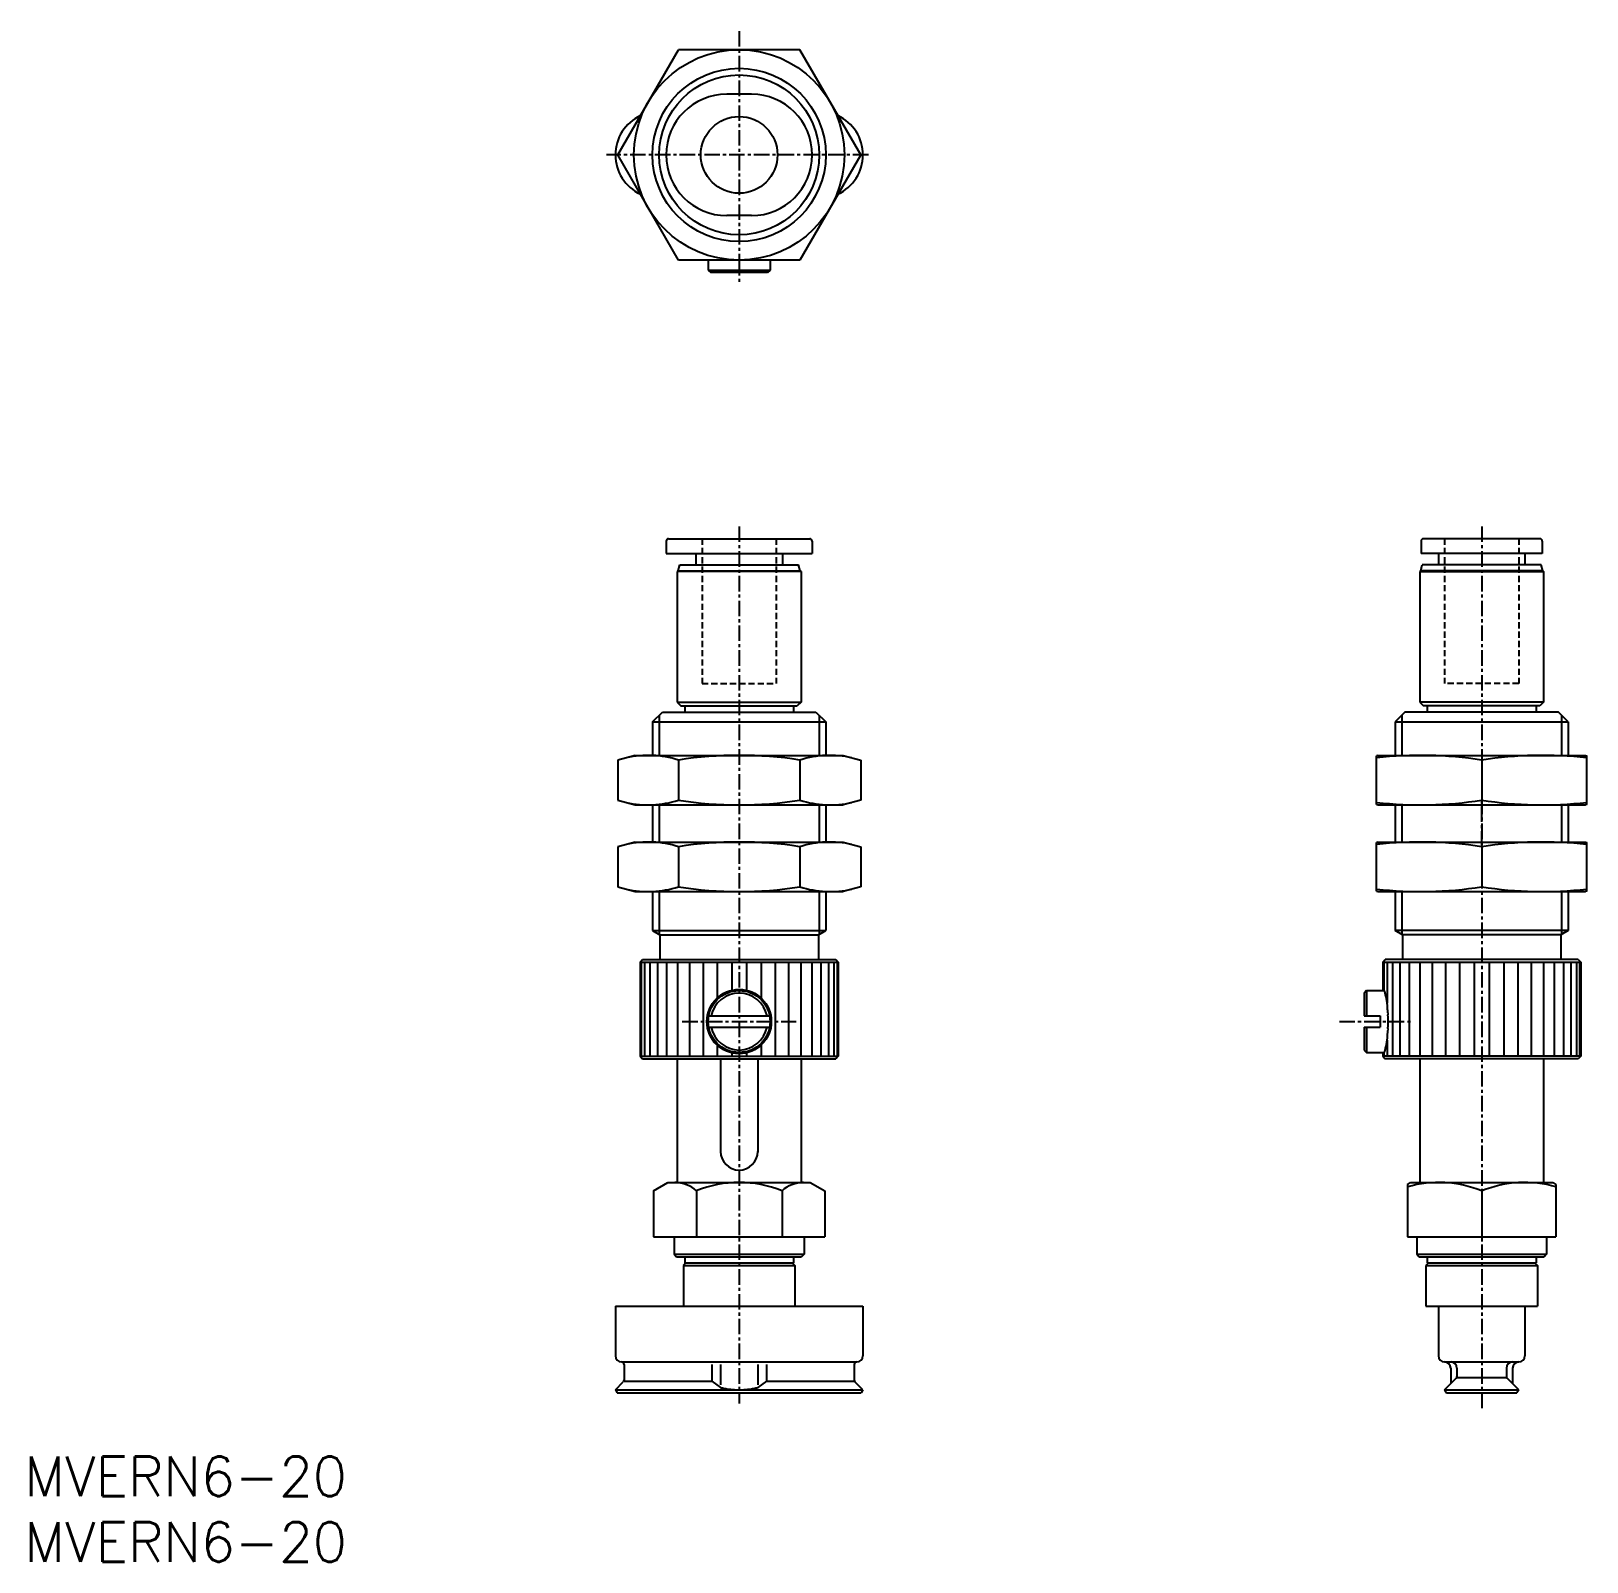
# Model space of a CAD drawing. Extents: x -21 to 104, y -13 to 111.
import ezdxf

# ---------------------------------------------------------------- set-up
doc = ezdxf.new("R2010")
doc.units = 0
doc.header["$MEASUREMENT"] = 0
doc.linetypes.add('CENTER', pattern=[2, 1.25, -0.25, 0.25, -0.25])
doc.linetypes.add('DASHED', pattern=[0.75, 0.5, -0.25])
doc.layers.get('0').update_dxf_attribs({"linetype": 'CONTINUOUS'})
doc.layers.add('CENTER', color=1, linetype='CENTER')
doc.styles.get("Standard").update_dxf_attribs({"font": 'txt.shx'})

msp = doc.modelspace()

# ---------------------------------------------------------------- linework, layer by layer
at = {"color": 7, "linetype": 'Continuous'}
for p, q in [((26.02, 101), (30.92, 109.5)), ((40.74, 109.5), (30.92, 109.5)), ((45.65, 101), (40.74, 109.5)), ((36.83, 105.9), (34.83, 105.9)), ((30.92, 92.5), (26.02, 101)), ((45.65, 101), (40.74, 92.5)), ((36.83, 96.1), (34.83, 96.1)), ((40.74, 92.5), (30.92, 92.5)), ((33.33, 92.5), (33.33, 91.7)), ((38.33, 92.5), (38.33, 91.7)), ((33.33, 91.7), (38.33, 91.7)), ((33.33, 91.7), (33.53, 91.5)), ((38.13, 91.5), (33.53, 91.5)), ((38.33, 91.7), (38.13, 91.5)), ((29.93, 69.8), (29.93, 68.8)), ((30.13, 70), (41.53, 70)), ((41.73, 69.8), (41.73, 68.8)), ((90.93, 69.8), (90.93, 68.8)), ((100.53, 70), (91.13, 70)), ((100.73, 69.8), (100.73, 68.8)), ((29.93, 68.8), (41.73, 68.8)), ((30.9, 67.4), (31.03, 67.9)), ((31.03, 67.9), (40.63, 67.9)), ((32.33, 68.8), (32.33, 67.9)), ((39.33, 68.8), (39.33, 67.9)), ((40.77, 67.4), (40.63, 67.9)), ((90.9, 67.4), (91.03, 67.9)), ((100.73, 68.8), (90.93, 68.8)), ((100.63, 67.9), (91.03, 67.9)), ((92.33, 68.8), (92.33, 67.9)), ((99.33, 68.8), (99.33, 67.9)), ((100.77, 67.4), (100.63, 67.9)), ((30.9, 67.4), (30.83, 67.36)), ((40.83, 67.36), (30.83, 67.36)), ((30.83, 67.36), (30.83, 56.8)), ((30.9, 67.4), (40.77, 67.4)), ((40.77, 67.4), (40.83, 67.36)), ((40.83, 67.36), (40.83, 56.8)), ((90.9, 67.4), (90.83, 67.36)), ((90.83, 67.36), (100.83, 67.36)), ((90.83, 67.36), (90.83, 56.8)), ((100.77, 67.4), (90.9, 67.4)), ((100.77, 67.4), (100.83, 67.36)), ((100.83, 67.36), (100.83, 56.8)), ((30.83, 56.8), (40.83, 56.8)), ((30.83, 56.8), (31.13, 56.5)), ((40.83, 56.8), (40.53, 56.5)), ((100.83, 56.8), (90.83, 56.8)), ((90.83, 56.8), (91.13, 56.5)), ((100.83, 56.8), (100.53, 56.5)), ((28.83, 55.2), (29.63, 56)), ((29.63, 56), (42.03, 56)), ((31.13, 56.5), (40.53, 56.5)), ((31.43, 56.5), (31.43, 56)), ((40.23, 56.5), (40.23, 56)), ((42.03, 56), (42.83, 55.2)), ((89.63, 56), (88.83, 55.2)), ((102.03, 56), (89.63, 56)), ((100.53, 56.5), (91.13, 56.5)), ((91.43, 56.5), (91.43, 56)), ((100.23, 56.5), (100.23, 56)), ((102.83, 55.2), (102.03, 56)), ((28.83, 55.2), (28.83, 52.5)), ((28.83, 55.2), (42.83, 55.2)), ((42.83, 55.2), (42.83, 52.5)), ((88.83, 55.2), (88.83, 52.5)), ((88.83, 55.2), (102.83, 55.2)), ((102.83, 55.2), (102.83, 52.5)), ((27.43, 52.5), (26.02, 52.12)), ((26.02, 52.12), (26.02, 48.88)), ((27.43, 52.5), (44.23, 52.5)), ((30.92, 52.12), (30.92, 48.88)), ((40.74, 52.12), (40.74, 48.88)), ((44.23, 52.5), (45.65, 52.12)), ((45.65, 52.12), (45.65, 48.88)), ((87.43, 52.5), (87.33, 52.47)), ((87.33, 48.52), (87.33, 52.47)), ((87.43, 52.5), (104.23, 52.5)), ((95.83, 52.12), (95.83, 48.88)), ((104.23, 52.5), (104.33, 52.47)), ((104.33, 48.52), (104.33, 52.47)), ((26.02, 48.88), (27.43, 48.5)), ((27.43, 48.5), (44.23, 48.5)), ((28.83, 48.5), (28.83, 45.5)), ((42.83, 48.5), (42.83, 45.5)), ((45.65, 48.88), (44.23, 48.5)), ((87.33, 48.52), (87.43, 48.5)), ((87.43, 48.5), (104.23, 48.5)), ((88.83, 48.5), (88.83, 45.5)), ((102.83, 48.5), (102.83, 45.5)), ((104.33, 48.52), (104.23, 48.5)), ((27.43, 45.5), (26.02, 45.12)), ((27.43, 45.5), (44.23, 45.5)), ((44.23, 45.5), (45.65, 45.12)), ((87.43, 45.5), (87.33, 45.47)), ((87.33, 41.52), (87.33, 45.47)), ((87.43, 45.5), (104.23, 45.5)), ((104.23, 45.5), (104.33, 45.47)), ((104.33, 41.52), (104.33, 45.47)), ((26.02, 45.12), (26.02, 41.88)), ((30.92, 45.12), (30.92, 41.88)), ((40.74, 45.12), (40.74, 41.88)), ((45.65, 45.12), (45.65, 41.88)), ((95.83, 45.12), (95.83, 41.88)), ((26.02, 41.88), (27.43, 41.5)), ((27.43, 41.5), (44.23, 41.5)), ((28.83, 41.5), (28.83, 38.34)), ((42.83, 41.5), (42.83, 38.34)), ((45.65, 41.88), (44.23, 41.5)), ((87.33, 41.52), (87.43, 41.5)), ((87.43, 41.5), (104.23, 41.5)), ((88.83, 41.5), (88.83, 38.34)), ((102.83, 41.5), (102.83, 38.34)), ((104.33, 41.52), (104.23, 41.5)), ((28.83, 38.34), (29.43, 38)), ((28.83, 38.34), (42.83, 38.34)), ((29.43, 38), (42.23, 38)), ((29.43, 38), (29.43, 36)), ((42.23, 38), (42.83, 38.34)), ((42.23, 38), (42.23, 36)), ((89.43, 38), (88.83, 38.34)), ((102.83, 38.34), (88.83, 38.34)), ((89.43, 38), (89.43, 36)), ((102.23, 38), (89.43, 38)), ((102.83, 38.34), (102.23, 38)), ((102.23, 38), (102.23, 36)), ((27.83, 35.8), (28.03, 36)), ((27.83, 35.8), (43.83, 35.8)), ((28.03, 36), (43.63, 36)), ((43.63, 36), (43.83, 35.8)), ((87.83, 35.8), (88.03, 36)), ((87.83, 35.8), (103.83, 35.8)), ((103.63, 36), (88.03, 36)), ((103.63, 36), (103.83, 35.8)), ((86.53, 33.5), (86.33, 33.3)), ((86.33, 33.3), (86.33, 31.45)), ((86.53, 33.5), (86.53, 31.45)), ((86.53, 33.5), (87.95, 33.5)), ((33.37, 31.45), (38.29, 31.45)), ((86.33, 31.45), (87.63, 31.45)), ((87.63, 31.45), (87.63, 30.55)), ((33.37, 30.55), (38.29, 30.55)), ((86.33, 30.55), (86.33, 28.7)), ((86.33, 30.55), (87.63, 30.55)), ((86.53, 30.55), (86.53, 28.5)), ((27.83, 28.2), (28.03, 28)), ((27.83, 28.2), (43.83, 28.2)), ((28.03, 28), (43.63, 28)), ((30.83, 28), (30.83, 18)), ((34.33, 28), (34.33, 20.45)), ((37.33, 28), (37.33, 20.45)), ((40.83, 28), (40.83, 18)), ((43.83, 28.2), (43.63, 28)), ((86.33, 28.7), (86.53, 28.5)), ((86.53, 28.5), (87.95, 28.5)), ((103.83, 28.2), (87.83, 28.2)), ((87.83, 28.2), (88.03, 28)), ((103.63, 28), (88.03, 28)), ((90.83, 28), (90.83, 18)), ((100.83, 28), (100.83, 18)), ((103.83, 28.2), (103.63, 28)), ((28.9, 17.32), (30.08, 18)), ((30.08, 18), (41.58, 18)), ((41.58, 18), (42.76, 17.32)), ((89.83, 17.85), (90.08, 18)), ((89.83, 17.85), (89.83, 13.6)), ((90.08, 18), (101.58, 18)), ((101.58, 18), (101.83, 17.85)), ((101.83, 17.85), (101.83, 13.6)), ((28.9, 17.32), (28.9, 13.6)), ((32.37, 17.32), (32.37, 13.6)), ((39.3, 17.32), (39.3, 13.6)), ((42.76, 17.32), (42.76, 13.6)), ((95.83, 17.32), (95.83, 13.6)), ((28.9, 13.6), (42.76, 13.6)), ((30.58, 13.6), (30.58, 12.2)), ((41.08, 13.6), (41.08, 12.2)), ((89.83, 13.6), (101.83, 13.6)), ((90.58, 13.6), (90.58, 12.2)), ((101.08, 13.6), (101.08, 12.2)), ((30.58, 12.2), (30.78, 12)), ((30.58, 12.2), (41.08, 12.2)), ((30.78, 12), (40.88, 12)), ((31.53, 11.5), (31.33, 11.3)), ((31.43, 12), (31.43, 11.5)), ((31.43, 11.5), (40.23, 11.5)), ((40.13, 11.5), (40.33, 11.3)), ((40.23, 12), (40.23, 11.5)), ((41.08, 12.2), (40.88, 12)), ((90.58, 12.2), (90.78, 12)), ((90.58, 12.2), (101.08, 12.2)), ((90.78, 12), (100.88, 12)), ((91.53, 11.5), (91.33, 11.3)), ((91.43, 12), (91.43, 11.5)), ((91.43, 11.5), (100.23, 11.5)), ((100.13, 11.5), (100.33, 11.3)), ((100.23, 12), (100.23, 11.5)), ((101.08, 12.2), (100.88, 12)), ((31.33, 11.3), (40.33, 11.3)), ((31.33, 11.3), (31.33, 8)), ((40.33, 11.3), (40.33, 8)), ((91.33, 11.3), (91.33, 8)), ((91.33, 11.3), (100.33, 11.3)), ((100.33, 11.3), (100.33, 8)), ((25.83, 8), (25.83, 4)), ((25.83, 8), (45.83, 8)), ((45.83, 8), (45.83, 4)), ((91.33, 8), (100.33, 8)), ((92.33, 8), (92.33, 4)), ((99.33, 8), (99.33, 4)), ((26.33, 3.5), (45.33, 3.5)), ((26.53, 3.3), (26.53, 2.04)), ((33.63, 3.3), (33.63, 1.96)), ((34.33, 3.3), (34.33, 1.65)), ((37.33, 3.3), (37.33, 1.65)), ((38.03, 3.3), (38.03, 1.96)), ((45.13, 3.3), (45.13, 2.04)), ((92.83, 3.5), (98.83, 3.5)), ((93.33, 3), (93.33, 1.76)), ((93.83, 3), (93.83, 2.34)), ((97.83, 3), (97.83, 2.34)), ((98.33, 3), (98.33, 1.76)), ((25.83, 1.26), (26.47, 1.9)), ((25.83, 1.26), (25.98, 1)), ((25.83, 1.26), (45.83, 1.26)), ((26.53, 1.96), (33.63, 1.96)), ((33.63, 1.96), (34.33, 1.45)), ((38.03, 1.96), (37.33, 1.45)), ((38.03, 1.96), (45.13, 1.96)), ((45.83, 1.26), (45.19, 1.9)), ((45.83, 1.26), (45.68, 1)), ((92.83, 1.26), (93.77, 2.2)), ((92.83, 1.26), (92.98, 1)), ((92.83, 1.26), (98.83, 1.26)), ((93.83, 2.26), (97.83, 2.26)), ((98.83, 1.26), (97.89, 2.2)), ((98.83, 1.26), (98.68, 1)), ((25.98, 1), (45.68, 1)), ((92.98, 1), (98.68, 1))]:
    msp.add_line(p, q, dxfattribs=at)
at = {"color": 3, "linetype": 'DASHED'}
for p, q in [((32.83, 70), (32.83, 58.3)), ((38.83, 70), (38.83, 58.3)), ((92.83, 70), (92.83, 58.3)), ((98.83, 70), (98.83, 58.3)), ((32.83, 58.3), (38.83, 58.3)), ((98.83, 58.3), (92.83, 58.3))]:
    msp.add_line(p, q, dxfattribs=at)
at = {"color": 3, "linetype": 'Continuous'}
for p, q in [((29.37, 55.74), (29.37, 52.5)), ((42.29, 55.74), (42.29, 52.5)), ((89.37, 55.74), (89.37, 52.5)), ((102.29, 55.74), (102.29, 52.5)), ((29.37, 48.5), (29.37, 45.5)), ((42.29, 48.5), (42.29, 45.5)), ((89.37, 48.5), (89.37, 45.5)), ((102.29, 48.5), (102.29, 45.5)), ((29.37, 41.5), (29.37, 38.03)), ((42.29, 41.5), (42.29, 38.03)), ((89.37, 41.5), (89.37, 38.03)), ((102.29, 41.5), (102.29, 38.03)), ((27.83, 35.8), (27.83, 28.2)), ((27.92, 35.8), (27.92, 28.2)), ((28.19, 35.8), (28.19, 28.2)), ((28.62, 35.8), (28.62, 28.2)), ((29.22, 35.8), (29.22, 28.2)), ((29.97, 35.8), (29.97, 28.2)), ((30.84, 35.8), (30.84, 28.2)), ((31.83, 35.8), (31.83, 28.2)), ((32.91, 35.8), (32.91, 28.2)), ((34.05, 35.8), (34.05, 32.89)), ((35.23, 35.8), (35.23, 33.53)), ((36.43, 35.8), (36.43, 33.53)), ((37.61, 35.8), (37.61, 32.89)), ((38.75, 35.8), (38.75, 28.2)), ((39.83, 35.8), (39.83, 28.2)), ((40.82, 35.8), (40.82, 28.2)), ((41.7, 35.8), (41.7, 28.2)), ((42.44, 35.8), (42.44, 28.2)), ((43.04, 35.8), (43.04, 28.2)), ((43.48, 35.8), (43.48, 28.2)), ((43.74, 35.8), (43.74, 28.2)), ((43.83, 35.8), (43.83, 28.2)), ((87.83, 35.8), (87.83, 33.6)), ((87.92, 35.8), (87.92, 33.54)), ((88.19, 35.8), (88.19, 32.49)), ((88.62, 35.8), (88.62, 28.2)), ((89.22, 35.8), (89.22, 28.2)), ((89.97, 35.8), (89.97, 28.2)), ((90.84, 35.8), (90.84, 28.2)), ((91.83, 35.8), (91.83, 28.2)), ((92.91, 35.8), (92.91, 28.2)), ((94.05, 35.8), (94.05, 28.2)), ((95.23, 35.8), (95.23, 28.2)), ((96.43, 35.8), (96.43, 28.2)), ((97.61, 35.8), (97.61, 28.2)), ((98.75, 35.8), (98.75, 28.2)), ((99.83, 35.8), (99.83, 28.2)), ((100.82, 35.8), (100.82, 28.2)), ((101.7, 35.8), (101.7, 28.2)), ((102.44, 35.8), (102.44, 28.2)), ((103.04, 35.8), (103.04, 28.2)), ((103.48, 35.8), (103.48, 28.2)), ((103.74, 35.8), (103.74, 28.2)), ((103.83, 35.8), (103.83, 28.2)), ((34.05, 29.1), (34.05, 28.2)), ((37.61, 29.1), (37.61, 28.2)), ((88.19, 29.5), (88.19, 28.2)), ((35.23, 28.47), (35.23, 28.2)), ((36.43, 28.47), (36.43, 28.2)), ((87.83, 28.4), (87.83, 28.2)), ((87.92, 28.45), (87.92, 28.2))]:
    msp.add_line(p, q, dxfattribs=at)
at = {"color": 7, "linetype": 'Continuous'}
for points in [[(87.83, 28.4, 0.049127), (87.92, 28.45, 0.049127), (88, 28.6, 0.049127), (88.07, 28.84, 0.049127), (88.14, 29.16, 0.049127), (88.19, 29.55, 0.049127), (88.23, 30, 0.049127), (88.26, 30.49, 0.049127), (88.27, 31, 0.049127), (88.26, 31.5, 0.049127), (88.23, 31.99, 0.049127), (88.19, 32.44, 0.049127), (88.14, 32.84, 0.049127), (88.07, 33.16, 0.049127), (88, 33.4, 0.049127), (87.92, 33.55, 0.049127), (87.83, 33.6, -1)], [(34.33, 1.45, 0.02345), (34.49, 1.4, 0.02345), (34.66, 1.37, 0.02345), (34.84, 1.33, 0.02345), (35.03, 1.31, 0.02345), (35.22, 1.29, 0.02345), (35.42, 1.27, 0.02345), (35.63, 1.26, 0.02345), (35.83, 1.26, 0.02345), (36.04, 1.26, 0.02345), (36.24, 1.27, 0.02345), (36.44, 1.29, 0.02345), (36.64, 1.31, 0.02345), (36.83, 1.33, 0.02345), (37, 1.37, 0.02345), (37.17, 1.4, 0.02345), (37.33, 1.45, -1)]]:
    msp.add_lwpolyline(points, format="xyb", dxfattribs=at)
for centre, radius in [((35.83, 101), 8.5), ((35.83, 101), 7), ((35.83, 101), 3.1), ((35.83, 31), 2.6), ((35.83, 31), 2.5)]:
    msp.add_circle(centre, radius, dxfattribs=at)
at = {"color": 3, "linetype": 'Continuous'}
msp.add_circle((35.83, 101), 6.46, dxfattribs=at)
at = {"color": 7, "linetype": 'Continuous'}
for centre, radius, start, end in [((34.83, 101), 4.9, 90, 270), ((36.83, 101), 4.9, 270, 90), ((29.33, 101), 3.5, 115.1085, 244.8914), ((42.33, 101), 3.5, 295.1089, 64.8916), ((30.13, 69.8), 0.2, 90, 180), ((41.53, 69.8), 0.2, 0, 90), ((91.13, 69.8), 0.2, 90, 180), ((100.53, 69.8), 0.2, 0, 90), ((28.47, 44.37), 8.13, 72.433, 102.4323), ((35.83, 20.55), 31.95, 81.1646, 98.8354), ((43.19, 44.37), 8.13, 77.5671, 107.567), ((90.92, 20.55), 31.95, 81.1646, 96.456), ((100.74, 20.55), 31.95, 83.544, 98.8354), ((28.47, 56.63), 8.13, 257.5671, 287.567), ((35.83, 80.45), 31.95, 261.1646, 278.8354), ((43.19, 56.63), 8.13, 252.433, 282.4322), ((90.92, 80.45), 31.95, 263.544, 278.8354), ((100.74, 80.45), 31.95, 261.1646, 276.456), ((28.47, 37.37), 8.13, 72.433, 102.4323), ((35.83, 13.55), 31.95, 81.1646, 98.8354), ((43.19, 37.37), 8.13, 77.5671, 107.567), ((90.92, 13.55), 31.95, 81.1646, 96.456), ((100.74, 13.55), 31.95, 83.544, 98.8354), ((28.47, 49.63), 8.13, 257.5671, 287.567), ((35.83, 73.45), 31.95, 261.1646, 278.8354), ((43.19, 49.63), 8.13, 252.433, 282.4322), ((90.92, 73.45), 31.95, 263.544, 278.8354), ((100.74, 73.45), 31.95, 261.1646, 276.456), ((35.83, 31), 2.3, 11.2828, 168.7172), ((35.83, 31), 2.3, 191.2828, 348.7172), ((35.83, 20.5), 1.5, 180, 0), ((30.64, 15.45), 2.55, 47.1167, 90), ((35.83, 8.84), 9.16, 67.7805, 112.2195), ((41.03, 15.45), 2.55, 90, 132.8833), ((92.37, 8.84), 9.16, 67.7806, 106.071), ((99.3, 8.84), 9.16, 73.9288, 112.2196), ((26.33, 4), 0.5, 180, 270), ((45.33, 4), 0.5, 270, 0), ((92.83, 4), 0.5, 180, 270), ((98.83, 4), 0.5, 270, 0), ((26.33, 3.3), 0.2, 0, 90), ((45.33, 3.3), 0.2, 90, 180), ((92.83, 3), 0.5, 0, 90), ((93.33, 3), 0.5, 0, 90), ((98.33, 3), 0.5, 90, 180), ((98.83, 3), 0.5, 90, 180), ((26.33, 2.04), 0.2, 315, 0), ((45.33, 2.04), 0.2, 180, 225), ((93.63, 2.34), 0.2, 315, 0), ((98.03, 2.34), 0.2, 180, 225)]:
    msp.add_arc(centre, radius, start, end, dxfattribs=at)
at = {"layer": 'CENTER', "color": 1, "linetype": 'CENTER'}
for p, q in [((35.83, 111), (35.83, 90.74)), ((46.27, 101), (25.11, 101)), ((35.83, 70.99), (35.83, 0.15)), ((95.83, 70.99), (95.83, -0.24)), ((95.83, 45.12), (95.83, 48.88)), ((31.23, 31), (40.43, 31)), ((84.33, 31), (90.27, 31))]:
    msp.add_line(p, q, dxfattribs=at)

# ---------------------------------------------------------------- texts
at = {"color": 7, "linetype": 'Continuous'}
for p in [(-21.93, -7.34), (-21.93, -12.64)]:
    msp.add_text('MVERN6-20', height=3.2, dxfattribs=at).set_placement(p)

doc.saveas('drawing.dxf')
